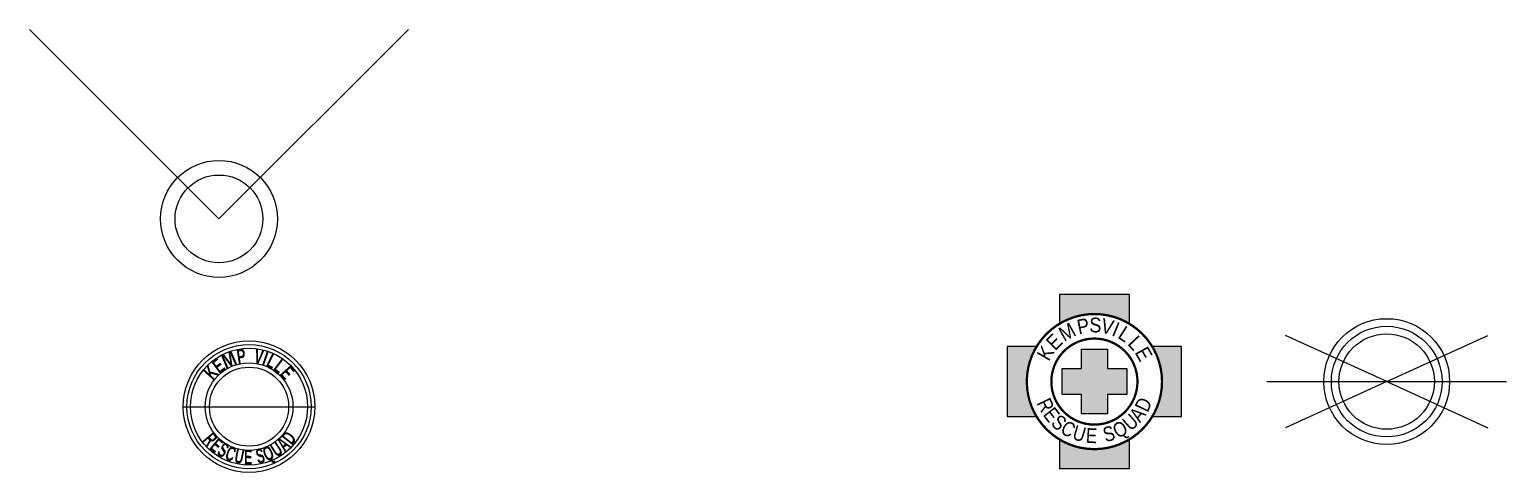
# Model space of a CAD drawing. Header units: inches. Extents: x -82 to 6902, y -1676 to 228.
# Drawn here: x 108.8 to 230.1, y -357 to -320.6 of the extents above; entities that cross this region are included whole.
import ezdxf
from ezdxf.enums import TextEntityAlignment as Align

# ---------------------------------------------------------------- set-up
doc = ezdxf.new("R2010")
doc.units = ezdxf.units.IN
doc.header["$LTSCALE"] = 0.5
doc.header["$MEASUREMENT"] = 0
doc.layers.add('LAYOUT LINES', color=2, linetype='Continuous', plot=False)
doc.styles.add('Kempsville1', font='ARIALBD.TTF', dxfattribs={"height": 4})
doc.styles.add('Kempsville2', font='velvethh.shx', dxfattribs={"height": 4})

msp = doc.modelspace()

# ---------------------------------------------------------------- hatches: boundary and pattern name
for points in [[(199.107, -344.81502), (199.107, -342.41166), (196.232, -342.41166), (193.357, -342.41166), (193.357, -344.81502, -0.279108354)], [(189.07953, -346.68913), (189.07953, -349.56413), (189.07953, -352.43913), (191.48289, -352.43913, -0.279108354), (191.48289, -346.68913)], [(203.38447, -352.43913), (203.38447, -349.56413), (203.38447, -346.68913), (200.98111, -346.68913, -0.279108354), (200.98111, -352.43913)], [(197.3041, -350.63623), (197.3041, -352.2166), (195.1599, -352.2166), (195.1599, -350.63623), (193.57953, -350.63623), (193.57953, -348.49203), (195.1599, -348.49203), (195.1599, -346.91166), (197.3041, -346.91166), (197.3041, -348.49203), (198.88447, -348.49203), (198.88447, -350.63623)], [(193.357, -356.7166), (196.232, -356.7166), (199.107, -356.7166), (199.107, -354.31324, -0.279108354), (193.357, -354.31324)]]:
    msp.add_hatch(color=256).paths.add_polyline_path(points)

# ---------------------------------------------------------------- linework, layer by layer
for points in [[(199.107, -344.81502), (199.107, -342.41166), (196.232, -342.41166), (193.357, -342.41166), (193.357, -344.81502)], [(191.48289, -346.68913), (189.07953, -346.68913), (189.07953, -349.56413), (189.07953, -352.43913), (191.48289, -352.43913)], [(200.98111, -352.43913), (203.38447, -352.43913), (203.38447, -349.56413), (203.38447, -346.68913), (200.98111, -346.68913)], [(193.357, -354.31324), (193.357, -356.7166), (196.232, -356.7166), (199.107, -356.7166), (199.107, -354.31324)]]:
    msp.add_lwpolyline(points)
at = {"const_width": 0.1875}
for points in [[(190.68045, -349.56413, 1), (201.78355, -349.56413, 1)], [(192.69646, -349.56413, 1), (199.76755, -349.56413, 1)]]:
    msp.add_lwpolyline(points, format="xyb", close=True, dxfattribs=at)
msp.add_lwpolyline([(197.3041, -350.63623), (197.3041, -352.2166), (195.1599, -352.2166), (195.1599, -350.63623), (193.57953, -350.63623), (193.57953, -348.49203), (195.1599, -348.49203), (195.1599, -346.91166), (197.3041, -346.91166), (197.3041, -348.49203), (198.88447, -348.49203), (198.88447, -350.63623)], close=True)
at = {"layer": 'LAYOUT LINES'}
for p, q in [((124.34726, -336.1969), (108.79091, -320.64055)), ((124.34726, -336.1969), (139.90361, -320.64055)), ((220.232, -349.56413), (211.92027, -345.76994)), ((220.232, -349.56413), (228.54373, -345.76994)), ((210.39667, -349.56413), (230.06734, -349.56413)), ((220.232, -349.56413), (211.92027, -353.35832)), ((220.232, -349.56413), (228.54373, -353.35832)), ((121.40927, -351.62526), (132.22177, -351.62526))]:
    msp.add_line(p, q, dxfattribs=at)
for centre, radius in [((124.34726, -336.1969), 4.80312), ((124.34726, -336.1969), 3.60313), ((220.232, -349.56413), 5.16855), ((220.232, -349.56413), 4.54355), ((126.81552, -351.62526), 5.40625), ((126.81552, -351.62526), 5.10198), ((126.81552, -351.62526), 4.80312), ((220.232, -349.56413), 3.91855), ((126.81552, -351.62526), 3.60313), ((126.81552, -351.62526), 3.24629)]:
    msp.add_circle(centre, radius, dxfattribs=at)

# ---------------------------------------------------------------- texts
at = {"style": 'Kempsville2'}
for s, rotation, width, p in [('P', 11.4075203, 0.92, (195.50489, -345.96052)), ('S', 359, 0.92, (196.29616, -345.88846)), ('V', 346.7036964, 0.92, (197.07749, -345.98645)), ('E', 45.352311, 0.92, (193.61658, -346.98068)), ('M', 28.7729537, 0.92, (194.46248, -346.34179)), ('I', 337.5845885, 0.92, (197.63382, -346.16566)), ('L', 327.2516248, 0.92, (198.22066, -346.47222)), ('K', 59.7969659, 0.92, (193.05483, -347.71474)), ('L', 313.2310865, 0.92, (198.91049, -347.04612)), ('E', 299.2683424, 0.92, (199.43892, -347.76682)), ('R', 295.8418727, 0.85, (191.35676, -351.92531)), ('E', 307.7388866, 0.85, (191.94825, -352.87964)), ('D', 64.9524427, 0.85, (201.13951, -351.8575)), ('S', 319.2242563, 0.85, (192.6942, -353.66622)), ('C', 331.0693372, 0.85, (193.61156, -354.30506)), ('Q', 28.3002236, 0.85, (198.80012, -354.3336)), ('U', 41.5836408, 0.85, (199.82729, -353.61593)), ('A', 52.6951585, 0.85, (200.54075, -352.84709)), ('U', 343.8538976, 0.85, (194.72562, -354.76739)), ('E', 357, 0.85, (195.9485, -354.97364)), ('S', 15.489687, 0.85, (197.67867, -354.78431))]:
    msp.add_text(s, height=1.212, rotation=rotation, dxfattribs=dict(at, width=width)).set_placement(p, align=Align.BOTTOM_CENTER)
at = {"layer": 'LAYOUT LINES', "style": 'Kempsville1'}
for s, rotation, width, p in [('P', 8.7950341, 0.65, (126.31917, -348.41714)), ('V', 348.9581799, 0.65, (127.43727, -348.43907)), ('E', 36.7668534, 0.65, (124.87243, -349.02473)), ('M', 23.1270876, 0.8, (125.54047, -348.63985)), ('I', 341.2810704, 0.65, (127.85734, -348.55068)), ('L', 333.2626087, 0.65, (128.27603, -348.72607)), ('L', 322.7011501, 0.65, (128.78268, -349.04288)), ('K', 48.2244489, 0.65, (124.39457, -349.46253)), ('E', 311.467901, 0.65, (129.24805, -349.47556)), ('R', 310.0233439, 0.6, (122.90852, -354.90634)), ('D', 52.0414636, 0.6, (130.83821, -354.76344)), ('E', 319.9936198, 0.6, (123.5356, -355.53323)), ('S', 329.2861272, 0.6, (124.20968, -356.01157)), ('C', 338.687636, 0.6, (124.9612, -356.37833)), ('U', 348.9951843, 0.6, (125.8416, -356.63342)), ('E', 359.0389182, 0.6, (126.72995, -356.72652)), ('S', 12.791061, 0.6, (127.94508, -356.60063)), ('Q', 22.3892931, 0.6, (128.75886, -356.34264)), ('U', 32.8022554, 0.6, (129.57948, -355.9137)), ('A', 42.3880841, 0.6, (130.25502, -355.39356))]:
    msp.add_text(s, height=1.2, rotation=rotation, dxfattribs=dict(at, width=width)).set_placement(p, align=Align.BOTTOM_CENTER)

doc.saveas('drawing.dxf')
